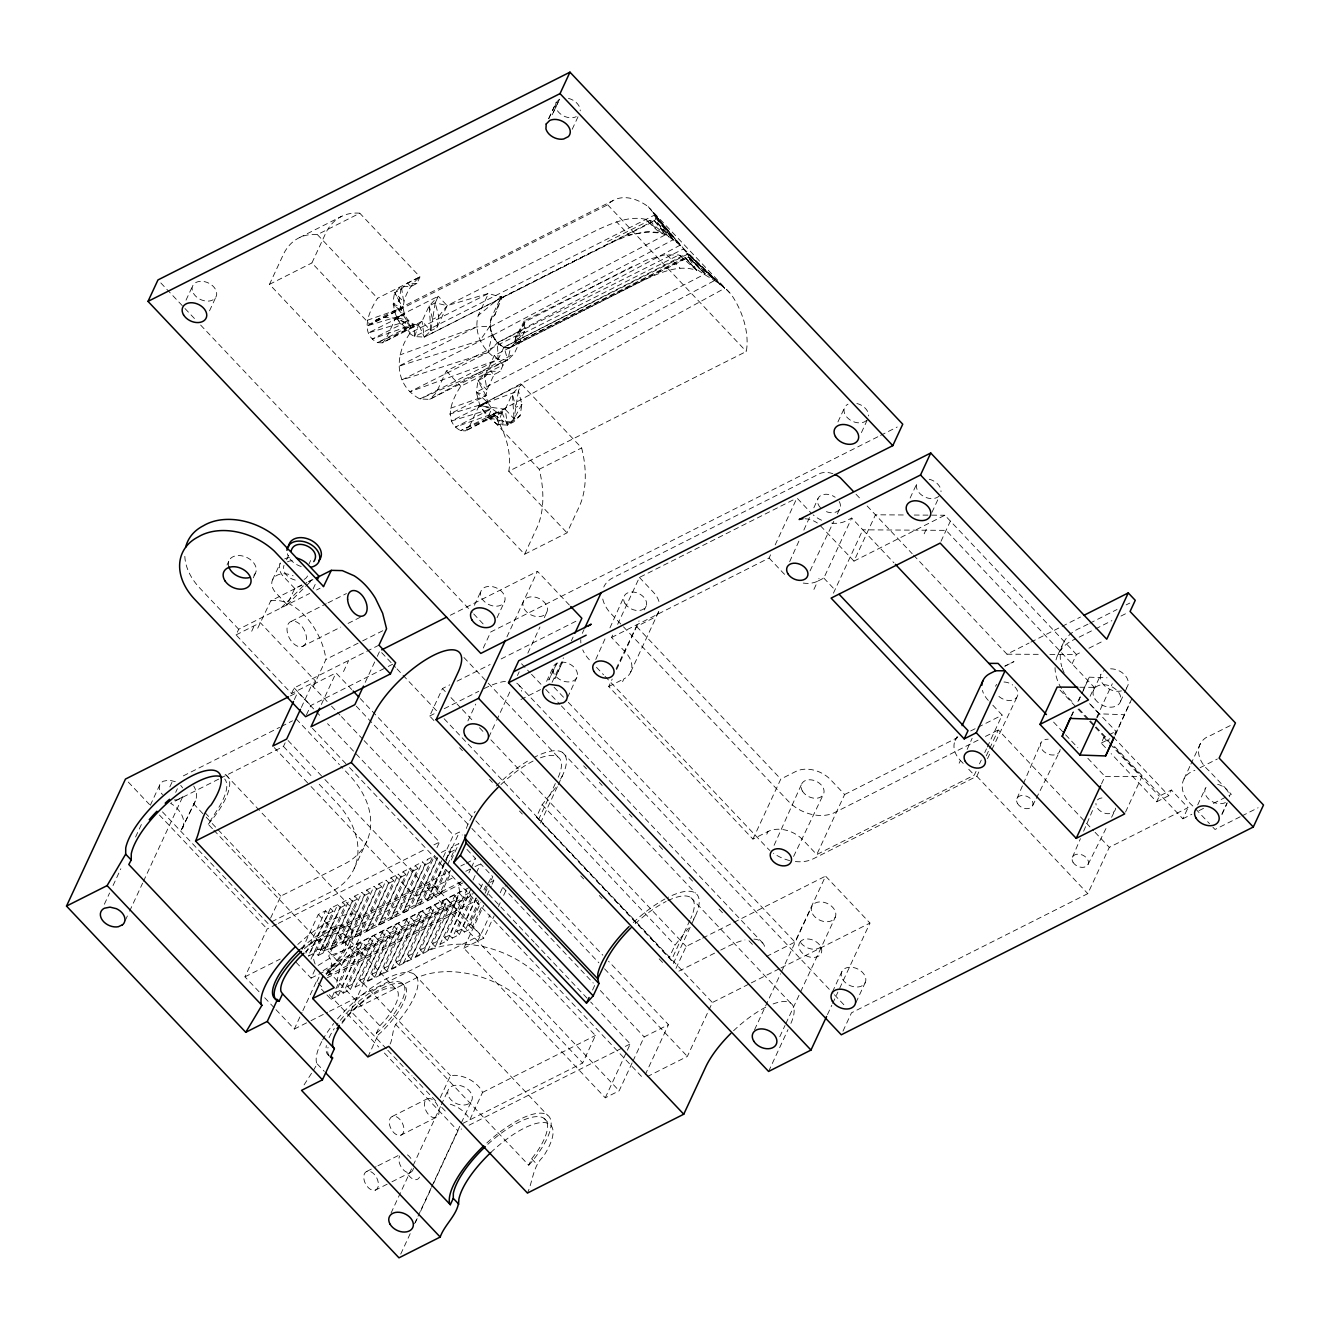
<?xml version="1.0" encoding="UTF-8"?>
<svg xmlns="http://www.w3.org/2000/svg" width="1330" height="1330" viewBox="0 0 1330 1330"><rect width="100%" height="100%" fill="white"/><g stroke="black" fill="none" stroke-linecap="round" stroke-linejoin="round"><path stroke-width="0.75" stroke-dasharray="5 3.75" d="M503.172 364.885L500.113 371.486L494.045 374.545L484.486 374.212L477.985 380.646L476.306 392.117L487.844 402.624L491.851 408.676L487.761 417.487L503.92 421.544L513.53 422.026L497.852 424.603L496.988 412.317L491.851 408.676L455.492 427.013L496.988 412.317L501.876 412.533L507.462 425.085L520.096 415.725L514.045 418.784L505.217 409.291L465.517 430.87L501.876 412.533L505.217 409.291L512.349 393.896L521.476 384.254L518.417 390.854L521.892 404.32L520.096 415.725L513.53 422.026L507.462 425.085L497.852 424.603L487.761 417.487L479.881 405.6L476.306 392.117L704.883 274.063L688.342 257.388L696.721 270.372C678.998 264.171 660.628 272.5 644.568 279.732L494.295 355.492L503.172 364.885L460.762 386.282C452.217 399.017 442.375 421.211 460.629 430.637L465.517 430.87L468.858 427.628L479.066 405.633L521.476 384.254L581.659 447.911L582.873 453.264A92.884 57.074 63.2 0 1 579.797 505.367L567.029 532.848L524.619 554.244L269.491 284.337L282.259 256.856A81.828 50.274 63.2 0 1 317.388 234.612L359.798 213.216L419.981 276.873L416.922 283.473L410.854 286.532L401.294 286.199L394.794 292.633C389.84 309.624 399.316 328.51 414.661 336.59L424.27 337.072L430.854 330.771L432.632 319.366L438.701 316.307L447.163 305.634L597.419 229.857C613.479 222.609 631.8 214.346 649.539 220.447C659.63 232.085 673.795 238.486 684.401 249.392L724.717 288.294L493.829 414.428A58.055 35.677 63.2 0 1 508.792 471.252L746.313 351.469A58.071 35.677 63.2 0 0 731.334 294.645C718.815 278.768 697.12 274.878 686.047 258.053L678.815 254.994L664.717 254.861L646.214 260.165L524.236 320.912L524.502 331.602L514.294 353.597L507.727 359.981L429.573 399.382L419.931 398.95C393.963 385.268 394.345 354.578 410.288 332.882L488.459 293.465L502.042 297.438L494.793 315.044L491.019 319.483C487.694 330.438 494.378 342.508 504.153 347.712L510.521 347.995L524.502 331.602L446.348 371.02L436.14 393.015L429.573 399.382L514.294 353.597M359.798 213.216A81.828 50.274 63.2 0 0 324.67 235.476L311.902 262.958L370.139 324.57L607.66 204.787A58.055 35.677 63.2 0 1 648.142 206.649L687.81 254.113L724.717 288.294L687.543 253.348L503.887 347.23L498.102 359.532L409.823 391.801L487.977 352.4L492.216 335.094L490.221 326.864L491.003 318.552L501.211 296.557L478.251 315.459C473.197 332.483 482.707 351.436 498.102 359.532L507.727 359.981L510.521 347.995L503.887 347.23C495.757 343.123 491.718 334.645 489.872 326.149L476.506 326.947L400.081 354.877M524.236 320.912L515.757 337.222L514.86 343.772L525.067 321.793L632.082 266.515M492.599 335.293L673.312 239.699L653.23 212.75L680.129 245.185L497.57 342.708L504.153 347.712L507.727 359.981L419.931 398.95L498.102 359.532L497.453 342.99L492.216 335.094L401.909 379.881L487.977 352.4L497.57 342.708L683.77 248.776L653.23 212.75L655.973 218.32L654.526 220.996L424.27 337.072L418.684 324.52L413.796 324.304C393.929 313.481 406.365 287.496 419.981 276.873L377.57 298.269C369.025 311.004 359.183 333.198 377.437 342.625L382.325 342.857L418.684 324.52L422.026 321.278L429.158 305.883L438.285 296.241L447.163 305.634L488.459 293.465L478.251 315.459M436.955 327.612L438.701 316.307L435.226 302.841L438.285 296.241L395.875 317.621L385.667 339.615L382.325 342.857L422.026 321.278L430.854 330.771L436.955 327.612L447.163 305.634L435.226 302.841L429.158 305.883L430.854 330.771M435.226 302.841L432.632 319.366L429.158 305.883M525.067 321.793L515.757 337.222L514.278 344.104L509.955 347.728L504.153 347.712M336.756 982.188L339.898 968.057L342.708 963.502A66.666 22.992 -43.4 0 0 357.255 914.857A66.666 22.992 -43.4 0 0 296.889 945.298M803.254 583.089A25.802 18.304 24.9 0 0 817.767 581.144L819.031 578.4M414.661 336.59L418.684 324.52L377.437 342.625L413.796 324.304L414.661 336.59L654.41 215.144L673.312 239.699L654.975 220.165L424.27 337.072L422.026 321.278M501.211 296.557L494.793 315.044L491.003 318.552M1016.985 798.532L1022.571 785.531M1023.368 783.686L1040.925 742.855M1072.446 857.202L1080.426 838.648M1083.618 831.217L1093.992 807.094M1082.105 693.246L1089.237 677.169L1107.009 677.818M1115.155 735.34L1131.863 698.649M595.774 659.447L605.782 637.153M609.955 627.86L624.136 596.289M789.671 561.676L799.679 539.382M803.852 530.088L809.687 517.087M813.86 507.811L818.033 498.517M774.093 845.331L801.624 784.052M967.143 749.422L972.147 738.283M1090.118 696.338L1094.241 687.344L946.062 530.354L862.821 529.822L851.699 518.052L845.631 521.094A25.802 18.304 24.9 0 1 831.134 523.039M548.725 118.686L556.173 102.543L559.598 99.068L552.017 115.145L559.598 99.068M1125.546 812.048L1141.872 776.62L1113.642 746.778M186.017 300.164L192.65 285.884M209.508 310.838L216.142 296.54M227.031 565.017L228.76 561.293M253.232 577.868L255.826 572.282M104.372 904.234L109.575 893.029M113.033 885.564L120.847 868.756M135.577 837.002L142.51 822.056M150.323 805.249L159.849 784.7M236.075 634.909L260.314 622.689L315.775 681.359L291.536 693.578L236.075 634.909L238.702 629.256L309.674 593.463M169.841 786.894L172.385 781.408M272.517 579.863L280.098 563.538M175.676 792.381L177.372 788.707M251.703 631.235L254.246 625.748M286.549 559.864L289.923 552.598M257.754 628.192L270.721 600.911L301.927 585.167M125.269 920.493L128.727 913.028M129.608 911.166L142.609 883.153M143.474 881.275L183.357 795.357A12.901 9.16 24.9 0 1 181.994 797.352L178.203 799.413M367.363 320.247L402.84 307.762L393.115 304.104L404.653 314.612L366.482 326.083L402.84 307.762L394.794 292.633L403.722 301.927L401.294 286.199L399.183 301.062L393.115 304.104L402.757 314.528L410.638 326.415L404.569 329.474L408.659 320.68L396.689 317.587L402.757 314.528L399.183 301.062L394.794 292.633L400.862 289.574L407.346 283.14L419.981 276.873M195.377 800.993L180.73 831.217L195.377 800.993A25.802 18.304 24.9 0 0 193.748 786.03M301.677 584.984L294.745 588.475L287.164 604.801L276.075 593.08A17.207 12.203 24.9 0 1 274.329 577.22A17.207 12.203 24.9 0 1 293.132 575.807M309.042 563.97L310.638 560.529M313.082 588.957L315.609 583.521M212.451 828.706L208.195 824.218L216.724 810.735A62.793 21.646 -43.4 0 0 224.67 779.014M548.775 118.486L556.173 102.543A12.901 9.16 24.9 0 0 561.293 114.58A12.901 9.16 24.9 0 0 576.239 116.674M291.536 693.578L294.163 687.926L378.984 645.15M294.346 699.597L297.787 692.165L314.794 710.154M301.345 707.46L311.685 685.166L336.008 672.897L351.702 689.505M220.531 778.183L283.456 746.446L285.152 742.788M313.215 686.862L325.966 659.381L360.862 641.775M572.199 129.276L578.018 116.774M306.482 714.825L310.804 705.532L386.398 667.394M321.345 704.484L336.008 672.897M343.506 671.583L348.693 660.428M503.887 347.23L687.81 254.113L714.808 280.414L479.881 405.6L491.851 408.676L451.485 420.962L487.844 402.624L486.032 395.758L477.985 380.646L484.087 377.487L494.295 355.492M365.218 682.373L376.423 658.217M377.288 656.355L379.881 650.769L395.575 667.377M270.605 918.099L280.813 896.104L344.054 864.217A86.018 61.03 24.9 0 0 349.175 774.991L340.812 766.146M259.051 991.748L244.953 976.835L267.164 928.988L276.424 924.317M302.076 949.421L318.302 914.458L325.567 910.801L328.344 913.727L308.693 956.054M305.917 953.111L325.567 910.801M337.687 904.683L330.422 908.357L308.211 956.187L315.476 952.529L337.687 904.683L340.463 907.625L318.252 955.455L315.476 952.529M474.394 605.25L481.028 590.952M310.987 959.13L333.182 911.283L330.422 908.357M354.162 868.573L366.914 841.075M318.252 955.455L323.107 953.012L320.331 950.086L342.541 902.239L349.807 898.581L352.583 901.507L330.372 949.354L327.596 946.411L349.807 898.581M433.946 720.561L429.673 716.039L442.425 688.558L449.773 684.85M296.091 962.305L311.07 978.149L315.725 968.124M315.144 964.017A12.901 7.93 63.2 0 1 321.777 949.736L323.755 950.8L333.281 930.302L449.706 871.599M323.107 953.012L345.301 905.181L342.541 902.239M330.372 949.354L335.21 946.91L332.45 943.967L354.644 896.137L361.926 892.463L364.703 895.389L342.492 943.236L339.715 940.31L361.926 892.463M275.975 1009.653L294.312 1029.054L301.993 1012.479M302.858 1010.65L316.523 981.208L323.589 988.689M316.839 981.756L319.15 976.752M325.8 973.327A12.901 7.93 63.2 0 0 330.089 958.531L328.743 956.087L338.269 935.589L454.694 876.869M335.21 946.91L357.421 899.063L354.644 896.137M326.266 974.657L328.011 970.917L333.448 964.982A43.009 14.83 -43.4 0 0 343.157 933.726A43.009 14.83 -43.4 0 0 305.268 951.964M342.492 943.236L347.329 940.792L344.57 937.866L366.764 890.019L374.046 886.345L376.822 889.288L354.611 937.135L351.835 934.192L374.046 886.345M524.619 554.244L537.37 526.763A92.884 57.074 63.2 0 0 539.232 469.29L479.066 405.633L518.417 390.854L514.045 418.784L507.462 425.085L505.217 409.291L479.066 405.633M347.329 940.792L369.541 892.945L366.764 890.019M497.071 617.702L504.536 601.625M483.272 648.059L490.737 631.983L878.731 436.323M354.611 937.135L359.449 934.691L356.673 931.748L378.884 883.901L386.166 880.244L388.925 883.17L366.731 931.017L363.954 928.091L386.166 880.244M359.449 934.691L381.66 886.844L378.884 883.901M326.947 994.94L331.037 999.262L353.231 951.432L360.513 947.758L357.737 944.832L362.591 942.388L365.351 945.314L343.157 993.161L340.38 990.218L362.591 942.388M331.037 999.262L338.302 995.605L335.526 992.662L357.737 944.832M366.731 931.017L371.569 928.573L368.792 925.647L391.003 877.8L398.285 874.126L401.045 877.068L378.834 924.915L376.074 921.973L398.285 874.126M338.302 995.605L360.513 947.758M371.569 928.573L393.78 880.726L391.003 877.8M467.911 720.927L475.724 704.119M506.93 636.887L537.47 571.318L569.356 605.05M343.157 993.161L350.422 989.487L347.645 986.561L369.856 938.714L374.694 936.27L377.471 939.213L355.26 987.043L352.5 984.117L374.694 936.27M378.834 924.915L383.688 922.455L380.912 919.529L403.123 871.682L410.388 868.025L413.165 870.951L390.954 918.797L388.194 915.855L410.388 868.025M350.422 989.487L372.633 941.657L369.856 938.714M321.76 1041.54A66.666 22.992 -43.4 0 0 316.557 1062.903L317.222 1063.9L312.932 1071.149M383.688 922.455L405.899 874.625L403.123 871.682M355.26 987.043L362.541 983.385L359.765 980.443L381.976 932.613L386.814 930.169L389.59 933.095L367.379 980.942L364.62 977.999L386.814 930.169M390.954 918.797L395.808 916.353L393.032 913.411L415.243 865.581L422.508 861.907L425.284 864.849L403.073 912.679L400.297 909.753L422.508 861.907M362.541 983.385L384.752 935.539L381.976 932.613M386.365 1048.755L350.688 1011.016L363.456 983.535L426.697 951.648A86.018 61.03 24.9 0 1 542.74 979.761L595.424 1035.505L582.673 1062.986L461.211 1124.232M395.808 916.353L418.019 868.507L415.243 865.581M367.379 980.942L374.661 977.267L371.885 974.341L394.096 926.495L398.934 924.051L401.71 926.977L379.499 974.824L376.723 971.898L398.934 924.051M403.073 912.679L407.928 910.235L405.151 907.309L427.362 859.463L434.627 855.805L437.404 858.731L415.193 906.578L412.416 903.635L434.627 855.805M374.661 977.267L396.872 929.421L394.096 926.495M407.928 910.235L433.514 854.957M436.938 847.609L439.499 842.09L327.546 723.653M488.808 737.202L495.757 722.257M496.622 720.394L510.487 690.503M517.42 675.557L519.165 671.833M527.827 653.146L539.963 626.995M544.303 617.669L546.896 612.066M379.499 974.824L386.781 971.166L384.004 968.223L406.215 920.377L411.053 917.933L413.829 920.875L391.619 968.722L388.842 965.779L411.053 917.933M415.193 906.578L420.047 904.134L417.271 901.191L438.617 855.19M386.781 971.166L408.975 923.319L406.215 920.377M420.047 904.134L439.681 861.807M417.271 901.191L424.536 897.534L442.474 858.897M443.339 857.052L453.397 835.074L459.449 832.015L462.275 835.007M391.619 968.722L398.884 965.048L396.124 962.122L418.335 914.275L423.173 911.831L425.949 914.757L403.738 962.604L400.962 959.678L423.173 911.831M424.536 897.534L427.312 900.46L432.167 898.016L429.39 895.09L451.601 847.243L458.867 843.586L450.321 861.973M427.312 900.46L445.251 861.823M446.099 859.978L449.523 852.63L454.361 850.186L451.601 847.243M311.037 786.529L414.478 895.971L434.445 885.913L443.921 865.464M444.785 863.602L459.449 832.015M398.884 965.048L421.095 917.201L418.335 914.275M432.167 898.016L446.681 866.744M447.528 864.899L454.361 850.186M429.39 895.09L436.656 891.416L446.913 869.338M403.738 962.604L411.003 958.93L408.244 956.004L430.438 908.157L435.292 905.713L438.069 908.656L415.858 956.486L413.081 953.56L435.292 905.713M436.656 891.416L439.432 894.359L450.538 870.435M367.878 1056.918L378.036 1035.039L376.373 1033.277L379.865 1025.779L385.301 1019.844A43.009 14.83 -43.4 0 0 389.424 988.007A43.009 14.83 -43.4 0 0 340.58 1025.38M411.003 958.93L433.214 911.1L430.438 908.157M439.432 894.359L441.161 893.477L450.571 873.245M415.858 956.486L423.123 952.829L420.347 949.886L442.558 902.056L447.412 899.612L450.188 902.538L427.977 950.385L425.201 947.442L447.412 899.612M546.597 681.342L553.396 666.679M423.123 952.829L445.334 904.982L442.558 902.056M552.083 682.34L563.455 657.835M571.335 640.877L573.08 637.103M427.977 950.385L435.243 946.711L432.466 943.785L454.677 895.938L459.532 893.494L462.308 896.437L440.097 944.267L437.321 941.341L459.532 893.494M337.521 1018.896A66.666 22.992 -43.4 0 1 408.16 972.38A66.666 22.992 -43.4 0 1 397.886 1021.889C391.103 1028.123 394.062 1039.079 388.792 1046.378M311.07 978.149L453.364 906.378L459.947 891.333A8.595 5.287 63.2 0 1 460.23 882.422M468.875 872.979L470.554 869.371M471.385 867.559L475.575 858.548L464.735 847.077M435.243 946.711L457.454 898.88L454.677 895.938M582.291 633.363L584.003 629.655M440.097 944.267L447.362 940.609L444.586 937.667L466.797 889.837M327.147 977.833L458.368 911.665L465.483 897.201A8.595 5.287 63.2 0 0 470.936 893.76M473.031 880.061L475.542 874.641M476.389 872.846L480.562 863.818L492.765 876.736L490.205 882.255M444.586 937.667L449.44 935.223L470.787 889.221M447.362 940.609L469.573 892.763L462.308 896.437M449.44 935.223L452.217 938.165L473.563 892.164M452.217 938.165L459.482 934.491L456.705 931.565L472.931 896.603M567.544 697.502L576.888 677.352M456.705 931.565L461.56 929.121L476.074 897.833M480.346 888.639L483.771 881.275M459.482 934.491L476.572 897.7M461.56 929.121L464.336 932.047L478.85 900.776M483.97 889.737L485.683 886.046M464.336 932.047L471.601 928.39L468.825 925.447L479.083 903.369M485.051 890.485L487.611 884.965M488.476 883.137L491.036 877.617L492.765 876.736M468.825 925.447L470.571 924.583L480.812 902.488M485.084 893.295L489.357 884.101M471.601 928.39L481.842 906.312M486.98 895.256L491.252 886.063M492.1 884.217L493.812 880.543L491.036 877.617M632.099 1062.919L619.165 1090.8L605.266 1097.815L463.838 948.19L483.738 905.348M622.606 681.658L623.87 678.915A25.802 18.304 24.9 0 0 625.416 652.149L611.551 637.486L613.296 633.728M617.652 624.335L639.414 577.436L795.107 498.933M477.736 941.191L489.939 914.89M500.196 892.812L502.757 887.293L507.295 884.999M689.888 920.31L671.318 960.343L536.439 816.986L542.158 804.667L555.707 787.576M538.484 819.812L555.441 783.287M463.838 948.19L483.804 938.132L494.145 915.821M498.467 906.545L500.18 902.821M503.638 895.389L506.231 889.82M540.479 823.021L557.353 786.662M558.201 784.833L562.424 775.756A66.666 22.992 -43.4 0 0 535.242 756.82M976.037 771.383L974.292 775.124L816.753 854.575L802.888 839.895A25.802 18.304 24.9 0 0 768.075 831.466L752.93 839.097L608.724 686.546L612.216 679.048M616.571 669.672L636.605 626.513L651.75 618.866A25.802 18.304 24.9 0 0 659.381 609.655M630.736 671.966L658.599 611.933M440.296 1097.616L450.504 1075.621L454.677 1075.305A25.802 18.304 24.9 0 1 481.859 1090.833L482.541 1092.429L469.773 1119.91L469.108 1118.314A25.802 18.304 24.9 0 0 448.326 1103.684M391.037 1213.076L440.446 1106.61M441.311 1104.748L448.26 1089.802M414.528 1223.733L417.138 1218.13M418.002 1216.252L431.003 1188.239M431.868 1186.377L471.751 1100.459M400.729 1254.09L410.255 1233.542M415.459 1222.337L417.188 1218.612M420.662 1211.131L432.799 1184.98M433.663 1183.118L457.952 1130.816L461.66 1128.954M611.551 637.486L769.089 558.035L770.818 554.278M775.174 544.901L796.953 497.985L810.818 512.665M837.933 421.926L844.567 407.645M592.565 990.035L595.158 984.416M861.424 432.599L868.058 418.302M395.625 1024.366L528.725 1165.18L531.684 1158.812L537.603 1150.899A61.928 21.363 -43.4 0 0 539.298 1116.718A61.928 21.363 -43.4 0 0 486.73 1145.28M490.803 1152.528A61.928 21.363 -43.4 0 1 544.402 1122.553A61.928 21.363 -43.4 0 1 543.139 1156.767C532.781 1166.443 532.964 1181.04 527.445 1193.06M813.927 589.389L817.767 581.144M818.366 580.828L823.819 578.085L851.699 518.052M833.428 593.18L862.821 529.822L893.96 562.839M671.318 960.343L669.273 957.517L674.992 945.181L688.524 928.107M820.494 525.832L853.976 561.11L875.473 514.793L904.034 514.976M605.266 1097.815L630.287 1043.917L590.686 1002.022M673.296 963.552L691.035 925.364M691.866 923.552L695.241 916.27A66.666 22.992 -43.4 0 0 668.076 897.351M632.964 1061.074L644.186 1036.918L668.491 1024.649L608.558 961.241M675.973 968.406L686.18 946.428L700.86 939.013M910.136 498.035L916.952 483.372M752.93 839.097L780.793 779.064L795.938 771.417A25.802 18.304 24.9 0 1 830.768 779.862L844.633 794.525L816.753 854.575M645.2 1074.823L668.491 1024.649M766.795 834.209L768.075 831.466M931.948 512.366L938.747 497.703M924.167 533.795L926.727 528.293M647.145 1076.702L687.361 1056.419L708.059 1011.814M708.923 1009.952L712.365 1002.521L749.455 983.834M941.008 541.277L950.368 521.111M766.446 956.47L794.958 942.089L825.581 876.121L869.953 923.053L838.731 990.301M754.559 1029.753L780.577 973.726M781.442 971.848L811.782 906.478M779.796 1036.685L784.999 1025.463M785.864 1023.601L835.29 917.151M768.59 1071.448L788.008 1029.636M832.43 991.947L841.79 971.781M827.46 1014.591L831.799 1005.247M832.663 1003.369L837.867 992.163M955.106 740.627L956.852 736.887M959.146 763.204L960.426 760.461A25.802 18.304 24.9 0 1 957.816 736.67M855.938 1002.604L865.298 982.438M842.987 1031.132L851.499 1012.812L1087.79 893.644L1109.287 847.343L1188.056 807.626L1171.414 790.02L1159.295 796.138L1156.668 801.79L1111.165 753.644M979.512 763.869L981.257 760.112M984.749 752.614L986.478 748.856M987.359 746.978L1002.155 715.091L989.686 701.874M795.357 861.557A34.397 24.405 24.9 0 0 813.278 858.798L976.818 776.238L979.395 770.685M986.278 755.872L988.855 750.303M989.703 748.457L998.315 729.937L1085.097 821.757M1057.965 654.543L1063.152 643.388M1070.966 716.521L1074.44 709.04M1077.932 701.542L1082.271 692.165M1083.152 690.287L1089.237 677.169M1071.747 715.64L1073.493 711.899M1078.713 700.644L1080.442 696.903M1093.443 690.453L1100.824 674.559M1096.635 717.452L1112.296 683.72M1097.316 717.552L1099.062 713.811L1124.731 714.725M1105.479 747.626L1101.207 743.121L1103.834 737.452L1107.292 735.706M1120.508 701.442L1123.8 694.376M1124.615 692.614L1127.89 685.549M1114.64 734.177L1115.953 731.35L1089.569 703.437M1115.255 734.343L1130.035 702.489M1101.489 783.902L1104.964 776.404L1141.872 776.62M1156.668 801.79L1168.787 795.689L1171.414 790.02M1184.033 778.898L1190.034 765.964M1190.899 764.102L1200.342 743.753M1114.573 746.529L1182.869 818.781L1188.056 807.626M1197.682 804.949L1205.329 788.457M1222.021 813.777L1227.125 802.788M1221.904 814.692L1227.041 803.586M1072.047 663.886L1076.469 654.493L1081.805 651.8M616.139 668.674L639.032 620.927M644.319 609.921L646.081 606.247M810.037 570.903L833.794 521.327M837.318 513.979L839.962 508.476M793.611 856.437L823.553 793.993M987.508 758.665L991.033 751.317M991.914 749.488L1017.433 696.222M1032.645 805.631L1035.355 800.211M1036.253 798.399L1059.727 751.367M1088.106 864.317L1107.059 826.329M1111.581 817.285L1115.188 810.053M560.495 779.131L562.424 775.756M693.329 919.645L695.241 916.27M304.088 1084.864L311.819 1072.861M489.872 326.149L480.08 340.463L398.352 366.365L476.506 326.947M208.195 824.218L209.591 822.688A66.666 22.992 -43.4 0 0 223.091 773.678M528.725 1165.18L531.002 1162.703A66.666 22.992 -43.4 0 0 545.549 1114.041A66.666 22.992 -43.4 0 0 485.167 1144.498M281.112 607.86L306.864 582.374M286.947 604.917L305.634 586.414M307.047 585.017L312.716 579.414L308.327 581.626M484.087 377.487L490.537 371.153L500.113 371.486M376.373 1033.277L380.33 1029.686A51.604 17.789 -43.4 0 0 397.886 981.656A51.604 17.789 -43.4 0 0 336.523 1025.28M378.036 1035.039L381.993 1031.448A51.604 17.789 -43.4 0 0 400.513 983.552A51.604 17.789 -43.4 0 0 340.646 1023.751M329.657 971.898L345.501 959.196L344.32 959.928L468.459 897.334M820.76 946.91L819.097 948.107A12.901 9.16 24.9 0 1 801.691 943.884L800.211 941.923M318.119 965.447L336.041 954.341L460.163 891.748M323.107 970.717L341.029 959.612L465.151 897.018M404.569 329.474L413.796 324.304L372.3 339L408.659 320.68L368.294 332.949L404.653 314.612L396.689 317.587L410.638 326.415A58.055 35.677 63.2 0 0 370.139 324.57M490.221 326.864L665.432 234.778L654.526 220.996L649.539 220.447L606.197 242.293M696.721 270.372L685.066 257.654L514.278 344.104L686.047 258.053L688.857 257.239L714.808 280.414M509.955 347.728L688.857 257.239L707.56 275.776M913.577 555.175L1006.993 654.194L1029.038 643.055M1030.883 642.124L1060.276 627.278M1062.121 626.347L1080.492 617.054M299.433 237.638L341.843 216.241M269.491 284.337L311.902 262.958M375.343 320.447L612.847 200.664M502.042 297.438L609.905 243.058L630.919 234.479L648.575 231.553L659.547 232.634L665.432 234.778M515.757 337.222L678.815 254.994M309.275 581.476L312.949 579.614M539.232 469.29L581.659 447.911M316.59 589.971L320.065 588.226M291.37 621.343L326.249 603.754M328.078 602.823L346.448 593.562M302.159 646.563A13.765 8.462 63.2 0 0 301.112 625.449A13.765 8.462 63.2 0 0 287.014 629.855A13.765 8.462 63.2 0 0 302.159 646.563L340.713 627.128M348.061 623.421L360.912 616.937M362.691 640.861L386.565 628.824M290.389 695.906L297.787 692.165M450.338 615.258L537.47 571.318M388.244 666.463L393.78 663.67M183.324 775.889L279.566 727.36M281.411 726.429L292.517 720.827M880.576 435.392L897.201 427.013M218.685 779.114L170.572 803.37L172.368 804.401A25.802 18.304 24.9 0 1 182.609 828.474M457.104 681.143L490.122 664.501M501.127 658.949L576.339 621.027M429.673 716.039L436.938 712.365M444.22 708.707L478.767 691.284M520.911 699.497L540.529 689.605M853.976 561.11L944.832 515.242L1076.469 654.493L1049.902 654.377M608.724 686.546L623.87 678.915M271.669 921.773L331.286 891.699A86.018 61.03 24.9 0 0 336.424 802.472L318.302 783.304M278.286 923.386L426.531 848.623M433.946 844.883L439.499 842.09M441.294 852.447L446.747 849.687L449.523 852.63M328.344 913.727L333.182 911.283M340.463 907.625L345.301 905.181M352.583 901.507L357.421 899.063M364.703 895.389L369.541 892.945M376.822 889.288L381.66 886.844M388.925 883.17L393.78 880.726M401.045 877.068L405.899 874.625M413.165 870.951L418.019 868.507M425.284 864.849L430.139 862.405L427.362 859.463M460.795 865.996L464.486 864.134M466.331 863.203L475.575 858.548M244.953 976.835L280.165 959.08M300.547 948.789L431.186 882.921L441.161 893.477M465.783 871.283L473.181 867.559M475.026 866.628L480.562 863.818M320.331 950.086L327.596 946.411M332.45 943.967L339.715 940.31M344.57 937.866L351.835 934.192M356.673 931.748L363.954 928.091M368.792 925.647L376.074 921.973M380.912 919.529L388.194 915.855M393.032 913.411L400.297 909.753M405.151 907.309L412.416 903.635M461.394 881.674L337.271 944.267L317.321 949.52M462.84 882.937L340.563 944.583L323.755 950.8M469.69 887.276L345.551 949.869L328.743 956.087M365.351 945.314L372.633 941.657M377.471 939.213L384.752 935.539M389.59 933.095L396.872 929.421M401.71 926.977L408.975 923.319M413.829 920.875L421.095 917.201M425.949 914.757L433.214 911.1M438.069 908.656L445.334 904.982M450.188 902.538L457.454 898.88M490.171 882.372L493.812 880.543M327.646 975.605L477.736 899.911M335.526 992.662L340.38 990.218M347.645 986.561L352.5 984.117M359.765 980.443L364.62 977.999M371.885 974.341L376.723 971.898M384.004 968.223L388.842 965.779M396.124 962.122L400.962 959.678M408.244 956.004L413.081 953.56M420.347 949.886L425.201 947.442M432.466 943.785L437.321 941.341M1004.882 666.18L1013.975 661.592L1004.931 666.097M1087.99 624.152L1080.725 627.81A56.143 39.834 24.9 0 0 1061.789 666.663M1089.802 623.238L1117.067 609.489M1126.161 604.901L1129.802 603.072M294.312 1029.054L309.142 1021.573M310.987 1020.642L327.662 1012.23M329.524 1011.299L480.546 935.14L470.571 924.583M1079.179 637.137L1093.709 629.805M1095.538 628.89L1111.897 620.644M1120.974 616.056L1126.427 613.313M350.688 1011.016L413.929 979.129A86.018 61.03 24.9 0 1 529.988 1007.242L582.673 1062.986M1088.938 648.209L1103.202 641.01M844.633 794.525L957.683 737.518M970.651 730.968L976.22 728.175M978.065 727.227L1002.155 715.091M978.082 740.145L834.775 812.497A34.397 24.405 24.9 0 1 788.341 801.242L622.224 625.499M985.43 736.438L998.315 729.937M702.689 938.099L825.581 876.121M1109.021 734.842L1115.953 731.35M1101.207 743.121L1109.868 738.749M678.882 971.149L718.882 950.983M720.71 950.069L727.976 946.395A79.916 27.564 -43.4 0 1 744.966 939.944M392.367 1116.402L427.512 1098.68M482.541 1092.429L595.424 1035.505M400.845 1135.188A10.324 6.351 63.2 0 0 399.665 1119.195A10.324 6.351 63.2 0 0 389.308 1122.986A10.324 6.351 63.2 0 0 400.845 1135.188L435.974 1117.466A10.324 6.351 63.2 0 0 434.81 1101.473A10.324 6.351 63.2 0 0 424.453 1105.263A10.324 6.351 63.2 0 0 435.974 1117.466M1230.25 725.582L1211.214 735.174A30.407 21.579 24.9 0 0 1209.153 770.868L1231.347 794.343L1211.597 804.301M366.847 1171.364L376.107 1166.709M377.953 1165.778L401.993 1153.642M469.058 1125.213L630.287 1043.917M751.3 982.887L779.114 968.872M780.976 967.941L869.953 923.053M1200.092 767.709L1217.399 758.965M375.309 1190.167A10.324 6.351 63.2 0 0 374.146 1174.174A10.324 6.351 63.2 0 0 363.788 1177.964A10.324 6.351 63.2 0 0 375.309 1190.167L390.106 1182.703M391.968 1181.772L410.455 1172.445M1182.869 818.781L1191.846 814.259M1199.028 810.635L1204.415 807.925M1240.159 816.803L1215.022 829.488L1210.865 825.082M1241.954 815.905L1258.114 807.759M479.881 405.6L487.844 402.624L449.673 414.096L486.032 395.758L486.913 389.939L494.045 374.545L490.537 371.153M450.554 408.26L486.032 395.758L476.306 392.117M1006.993 654.194L1041.739 654.343M914.225 515.043L944.832 515.242M1079.827 687.244L1094.241 687.344M416.922 283.473L407.346 283.14L410.854 286.532M657.851 232.816L645.283 232.102L628.957 235.277L616.538 221.778M175.311 781.658L168.943 780.112L163.291 781.225A12.901 9.16 24.9 0 0 162.509 794.609M662.373 233.664L645.466 219.184L659.547 232.634M679.846 255.56L696.621 270.322L685.066 257.654M720.012 284.553L687.81 254.113L688.857 257.239L704.883 274.063M666.862 254.878L679.946 268.028M477.985 380.646L486.913 389.939L484.486 374.212M648.142 206.649L731.334 294.645M1195.62 808.939L1209.485 823.619M1089.503 703.686L1099.062 713.811M1113.326 737.003L1168.787 795.689M607.66 204.787L746.313 351.469M1078.996 708.89L1088.954 719.43M1090.384 720.927L1094.657 725.449M1096.07 726.961L1108.871 740.511M1059.993 690.071L1088.223 719.912M1089.636 721.409L1093.875 725.881M1095.288 727.377L1112.229 745.282M1103.834 737.452L1159.295 796.138M856.005 494.211L861.574 500.097M867.127 505.982L912.164 553.679M1053.593 722.09L1077.849 747.743M1087.84 758.3L1104.964 776.404M1086.527 823.253L1093.626 830.785M1095.055 832.297L1109.287 847.343M823.819 578.085L834.957 589.872M976.818 776.238L1087.79 893.644M769.089 558.035L782.954 572.698A25.802 18.304 24.9 0 0 785.282 574.926M960.426 760.461L963.203 763.387M968.739 769.255L974.292 775.124M317.388 234.612L377.57 298.269M395.875 317.621L410.288 332.882M446.348 371.02L460.762 386.282M639.414 577.436L653.279 592.099A25.802 18.304 24.9 0 1 659.165 602.124M508.792 471.252L567.029 532.848M636.605 626.513L780.793 779.064M620.811 624.003L610.869 613.496A34.397 24.405 24.9 0 1 602.374 596.671M596.472 667.294L603.571 674.809M605 676.305L766.861 847.543A34.397 24.405 24.9 0 0 769.954 850.502M554.061 687.244L566.896 700.81M568.326 702.323L794.958 942.089M521.56 663.77L530.105 672.797M531.518 674.31L544.319 687.843M545.749 689.356L559.963 704.401M561.393 705.898L832.996 993.244M834.425 994.757L844.384 1005.28M160.814 282.941L183.573 307.014M184.986 308.527L194.945 319.05M200.631 325.069L472.25 612.415M473.68 613.928L483.638 624.452M519.033 685.199L762.788 943.07M583.637 765.847L586.497 768.873M599.315 782.439L602.174 785.448M629.256 814.11L632.099 817.119M659.181 845.78L663.471 850.302M689.123 877.451L693.395 881.973M719.064 909.105L724.75 915.14M748.99 940.776L754.692 946.81M562.657 752.564L695.474 893.078M463.954 657.519L486.78 681.658M488.21 683.171L558.085 757.086M690.918 897.617L790.751 1003.236M442.425 688.558L445.284 691.567M450.986 697.602L460.961 708.159M462.391 709.655L473.779 721.725M479.482 727.759L483.771 732.281M490.886 739.829L686.18 946.428M542.158 804.667L674.992 945.181M397.005 668.89L436.955 711.168M444.104 718.715L712.365 1002.521M536.439 816.986L669.273 957.517M459.598 747.709L462.458 750.719M489.54 779.38L492.383 782.389M519.465 811.034L522.324 814.06M580.761 875.888L583.621 878.897M599.298 895.489L602.141 898.515M659.165 958.83L663.437 963.352M294.745 588.475L283.656 576.755A17.207 12.203 24.9 0 1 281.91 560.894M360.264 698.566L474.428 819.33M475.857 820.843L602.856 955.206M356.29 706.18L470.454 826.944M471.884 828.457L598.882 962.82M604.585 968.855L687.361 1056.419M311.685 685.166L330.106 704.651M331.536 706.147L340.031 715.141M341.444 716.637L362.708 739.131M364.121 740.627L453.397 835.074M502.757 887.293L593.263 983.053M600.345 990.534L644.186 1036.918M238.702 629.256L199.882 588.176A60.216 42.726 24.9 0 1 184.853 552.864M294.163 687.926L310.804 705.532M478.916 883.718L481.693 886.661M316.224 711.666L321.877 717.651M488.858 894.309L505.832 912.264M507.245 913.76L534.111 942.172M535.524 943.668L589.273 1000.526M312.417 728.308L348.094 766.047M349.524 767.56L643.487 1078.547M296.208 718.965L339.433 764.667M434.445 885.913L483.804 938.132M453.364 906.378L458.368 911.665M288.095 740.544L323.522 778.033M324.936 779.53L619.165 1090.8M283.456 746.446L312.733 777.418M274.196 747.56L309.624 785.033M226 775.024L359.117 915.838M414.295 974.225L547.411 1115.039M544.053 1118.364L549.606 1124.232M348.46 926.428L350.123 928.19M401.976 983.053L403.638 984.799M344.038 934.225L395.891 989.088M318.302 914.458L333.281 930.302M338.269 935.589L353.231 951.432M205.202 812.846L210.739 818.715M531.684 1158.812L537.22 1164.681M193.498 803.719L204.754 815.639M206.167 817.135L280.813 896.104M363.456 983.535L450.504 1075.621M213.864 830.203L341.295 965.031M328.011 970.917L379.865 1025.779M162.493 811.899L268.062 923.602M387.795 1050.268L412.051 1075.937M413.48 1077.45L424.902 1089.519M426.332 1091.032L437.736 1103.102M441.776 1107.375L447.163 1113.06M128.295 782.073L149.542 804.567M159.467 815.057L267.164 928.988M329.242 994.674L378.751 1047.043M384.403 1053.027L457.952 1130.816M321.494 989.188L325.584 993.51M264.703 997.716L274.562 1008.157M317.222 1063.9L324.304 1071.382M654.526 220.996L669.04 237.023L654.975 220.165M655.973 218.32L673.312 239.699M653.23 212.75L676.754 242.459M821.574 520.23A25.802 18.304 24.9 0 1 813.145 514.876M1115.637 808.175A10.324 7.332 24.9 0 1 1105.346 813.362A10.324 7.332 24.9 0 1 1095.937 803.403M1097.483 799.929A10.324 7.332 24.9 0 1 1103.667 797.85M1014.956 686.978A12.037 8.545 24.9 0 1 1014.241 699.464A12.037 8.545 24.9 0 1 997.982 695.524M995.505 686.28A12.037 8.545 24.9 0 1 996.785 684.418M1003.984 681.991A12.037 8.545 24.9 0 1 1012.662 684.983M839.197 501.493A12.037 8.545 24.9 0 1 837.8 511.086A12.037 8.545 24.9 0 1 825.531 511.302M820.51 507.777A12.037 8.545 24.9 0 1 820.194 495.907A12.037 8.545 24.9 0 1 835.174 497.237M1064.15 672.83A56.143 39.834 24.9 0 1 1062.288 668.209M1071.88 701.359A56.143 39.834 24.9 0 1 1062.354 690.054M1061.423 688.558A56.143 39.834 24.9 0 1 1055.056 667.627M1056.003 659.896A56.143 39.834 24.9 0 1 1075.538 638.982M1121.489 690.869A14.63 10.374 24.9 0 1 1103.385 684.485A14.63 10.374 24.9 0 1 1104.366 670.387M1110.583 668.807A14.63 10.374 24.9 0 1 1125.33 675.607A14.63 10.374 24.9 0 1 1126.543 687.893M789.638 860.56A34.397 24.405 24.9 0 1 773.428 853.212M832.879 473.663A17.207 12.203 24.9 0 0 820.61 473.214L612.931 577.802A34.397 24.405 24.9 0 0 603.77 587.045M804.983 518.733A17.207 12.203 24.9 0 1 817.368 523.006M988.29 700.411A25.802 18.304 24.9 0 1 982.404 690.386M589.373 659.796A34.397 24.405 24.9 0 1 582.74 649.871M580.877 642.972A34.397 24.405 24.9 0 1 580.794 639.614M1225.396 802.589A12.901 9.16 24.9 0 1 1207.989 798.366A12.901 9.16 24.9 0 1 1208.754 784.983M1217.632 784.334A12.901 9.16 24.9 0 1 1229.386 796.77M939.08 496.024A12.901 9.16 24.9 0 1 922.072 495.408A12.901 9.16 24.9 0 1 918.315 481.394M929.238 479.249A12.901 9.16 24.9 0 1 941.008 491.684M1192.844 806.013A30.407 21.579 24.9 0 1 1194.889 770.319M1060.176 749.505A10.324 7.332 24.9 0 1 1050.75 754.858A10.324 7.332 24.9 0 1 1040.559 746.08A10.324 7.332 24.9 0 1 1048.206 739.181M773.079 1003.951A60.216 20.765 -43.4 0 1 790.535 1024.183M733.578 1030.75A60.216 20.765 -43.4 0 1 765.98 1007.076M667.976 900.576A60.216 20.765 -43.4 0 1 690.702 918.565M635.191 923.785A60.216 20.765 -43.4 0 1 666.147 901.474M540.429 757.817A60.216 20.765 -43.4 0 1 557.869 778.033M500.911 784.6A60.216 20.765 -43.4 0 1 533.33 760.943M633.246 922.538A66.666 22.992 -43.4 0 1 664.967 898.98M466.331 828.457A66.666 22.992 -43.4 0 1 475.226 811.267M496.24 786.047A66.666 22.992 -43.4 0 1 530.554 759.347M413.447 1168.139A10.324 6.351 63.2 0 1 404.054 1170.5A10.324 6.351 63.2 0 1 399.565 1156.003M407.462 1154.856A10.324 6.351 63.2 0 1 410.904 1158.497M419.532 1177.133A10.324 6.351 63.2 0 1 406.897 1172.279M301.228 948.357A51.604 17.789 -43.4 0 1 349.241 927.06A51.604 17.789 -43.4 0 1 326.814 973.078M322.658 1039.861A66.666 22.992 -43.4 0 1 333.747 1023.468M177.289 799.712A12.901 9.16 24.9 0 1 174.263 799.945M180.697 785.448A12.901 9.16 24.9 0 1 182.543 787.875M329.424 1056.336A51.604 17.789 -43.4 0 1 328.028 1047.342M304.321 948.822A51.604 17.789 -43.4 0 1 351.137 929.055A51.604 17.789 -43.4 0 1 328.477 974.84M328.909 1055.621A51.604 17.789 -43.4 0 1 326.365 1045.58M329.092 1037.666A51.604 17.789 -43.4 0 1 334.296 1028.506M516.755 683.188A79.916 27.564 -43.4 0 1 521.443 691.184M484.22 688.524A79.916 27.564 -43.4 0 1 505.965 681.293M753.927 939.096A79.916 27.564 -43.4 0 1 765.199 949.055M568.459 98.403A12.901 9.16 24.9 0 1 580.229 110.856M866.711 420.28A12.901 9.16 24.9 0 1 848.39 418.667A12.901 9.16 24.9 0 1 847.991 404.17M856.869 403.505A12.901 9.16 24.9 0 1 868.623 415.957M307.513 575.973A12.901 9.16 24.9 0 1 304.088 579.431M295.227 580.096A12.901 9.16 24.9 0 1 284.022 565.3M287.446 561.842A12.901 9.16 24.9 0 1 293.115 560.728M228.843 566.929A14.63 10.374 24.9 0 1 245.734 556.971A14.63 10.374 24.9 0 1 252.284 576.455M301.212 566.514A17.207 12.203 24.9 0 1 287.313 553.729M270.721 600.911A52.236 32.103 63.2 0 1 325.966 659.381M284.67 558.899A17.207 12.203 24.9 0 1 292.218 557.42M501.876 412.533L497.852 424.603L503.92 421.544L493.829 414.428L487.761 417.487L496.988 412.317L460.629 430.637L501.876 412.533M562.49 662.107L554.826 678.599L562.49 662.107A12.901 9.16 24.9 0 1 577.37 675.806A12.901 9.16 24.9 0 1 559.448 679.331A12.901 9.16 24.9 0 1 556.821 663.221L562.49 662.107M556.821 663.221L548.808 679.963L556.821 663.221M521.892 404.32L514.045 418.784L512.349 393.896L515.824 407.379L521.892 404.32M800.577 941.391L799.297 943.253A12.037 8.545 24.9 0 0 809.754 957.051A12.037 8.545 24.9 0 0 821.491 948.623L820.46 946.212A12.037 8.545 24.9 0 0 800.577 941.391M842.605 979.262A12.901 9.16 24.9 0 0 863.935 984.433A12.901 9.16 24.9 0 0 854.093 967.658A12.901 9.16 24.9 0 0 842.605 979.262M1072.977 862.189A8.595 6.101 24.9 0 0 1087.192 865.63A8.595 6.101 24.9 0 0 1080.642 854.442A8.595 6.101 24.9 0 0 1072.977 862.189M802.389 791.034A12.037 8.545 24.9 0 0 822.273 795.855A12.037 8.545 24.9 0 0 813.096 780.195A12.037 8.545 24.9 0 0 802.389 791.034M624.901 603.271A12.037 8.545 24.9 0 0 644.801 608.093A12.037 8.545 24.9 0 0 635.624 592.432A12.037 8.545 24.9 0 0 624.901 603.271M1094.972 698.998A14.63 10.374 24.9 0 0 1119.162 703.803A14.63 10.374 24.9 0 0 1106.809 685.05A14.63 10.374 24.9 0 0 1094.972 698.998M1017.516 803.519A8.595 6.101 24.9 0 0 1031.731 806.961A8.595 6.101 24.9 0 0 1025.181 795.772A8.595 6.101 24.9 0 0 1017.516 803.519M812.597 913.959A12.901 9.16 24.9 0 0 833.927 919.13A12.901 9.16 24.9 0 0 824.085 902.355A12.901 9.16 24.9 0 0 812.597 913.959M524.22 608.874A12.901 9.16 24.9 0 0 545.549 614.044A12.901 9.16 24.9 0 0 535.691 597.27A12.901 9.16 24.9 0 0 524.22 608.874M449.075 1097.283A12.901 9.16 24.9 0 0 470.388 1102.454A12.901 9.16 24.9 0 0 460.546 1085.662A12.901 9.16 24.9 0 0 449.075 1097.283M481.842 598.433A12.901 9.16 24.9 0 0 503.172 603.604A12.901 9.16 24.9 0 0 493.33 586.829A12.901 9.16 24.9 0 0 481.842 598.433M193.465 293.348A12.901 9.16 24.9 0 0 214.795 298.519A12.901 9.16 24.9 0 0 204.936 281.744A12.901 9.16 24.9 0 0 193.465 293.348"/><path stroke-width="1.5" d="M490.803 1152.528A61.928 21.363 -43.4 0 0 458.867 1199.261C458.9 1213.924 444.802 1223.783 440.197 1237.05L398.983 1257.831L66.5 906.079L107.098 885.614L125.668 854.143L125.735 847.958A62.793 21.646 -43.4 0 1 191.902 775.889A62.793 21.646 -43.4 0 1 211.171 804.866C200.797 814.492 201.013 829.022 195.56 841.009L334.212 987.691L312.7 998.531L367.878 1056.918L388.792 1046.378L527.445 1193.06L683.753 1114.224L705.715 1066.943A60.216 20.765 -43.4 0 1 730.769 1033.476M107.098 885.614L245.751 1032.296L261.91 1005.314L128.794 864.5L131.221 860.011L131.271 853.827A62.793 21.646 -43.4 0 1 171.287 799.579A62.793 21.646 -43.4 0 1 221.994 777.019M325.717 1072.878L450.321 1204.714L453.281 1198.347L453.331 1193.409A61.928 21.363 -43.4 0 1 485.251 1146.66M291.054 551.302C294.545 536.073 322.725 548.924 313.747 561.609M1062.171 736.255L1070.101 718.4L1095.754 719.331L1113.509 738.1L1105.596 755.955L1079.927 755.041L1062.171 736.255L1070.883 717.518M498.102 787.343A60.216 20.765 -43.4 0 0 473.048 820.81L453.663 862.588L586.48 1003.119L593.197 995.871L598.932 983.552L466.099 843.02L465.001 834.924M988.805 663.371L998.082 663.404L1005.064 670.802L976.303 732.764L1076.203 838.349L1124.681 813.91L1039.977 724.385L1057.167 687.078L1077.765 687.228M148.012 301.378L157.971 279.932L569.971 72.169L902.738 424.204L892.796 445.65L480.795 653.412L148.012 301.378L560.03 93.615L569.971 72.169M66.5 906.079L125.452 779.081L288.527 696.837M317.288 579.897L318.984 576.256L307.878 564.519A17.207 12.203 24.9 0 0 296.49 558.018M323.456 586.63L331.303 570.354L342.342 570.62L354.162 575.774A52.236 32.103 63.2 0 1 375.393 598.234L382.641 613.246L386.565 628.824L378.984 645.15L395.625 662.756L390.438 673.911L305.617 716.687L194.695 599.331A60.216 42.726 24.9 0 1 198.286 536.871A56.608 40.166 24.9 0 1 274.312 551.102L390.438 673.911M293.481 701.459L272.783 746.063L286.682 739.048L300.48 709.322M319.616 708.208L310.987 726.795L354.861 704.667L363.489 686.081M195.56 841.009L351.27 762.472L373.215 715.207A60.216 20.765 -43.4 0 1 433.497 655.341A60.216 20.765 -43.4 0 1 458.052 672.431L436.09 719.713L768.59 1071.448L810.984 1050.068L826.595 1016.452M245.751 1032.296L267.264 1021.44L277.421 999.578L275.393 998.996A51.604 17.789 -43.4 0 1 299.815 949.67M301.478 951.432A51.604 17.789 -43.4 0 0 277.056 1000.759L279.084 1001.324L282.559 993.826L280.979 991.449A43.009 14.83 -43.4 0 1 303.888 953.244M312.7 998.531L322.858 976.652M436.09 719.713L478.517 698.317L505.383 640.412M339.483 1026.976A43.009 14.83 -43.4 0 0 332.832 1046.311L334.412 1048.688L330.937 1056.186L332.6 1057.948L322.442 1079.827L301.544 1090.367L440.197 1237.05M1084.166 615.208L1128.256 592.914L1135.255 600.312L1130.068 611.484L1235.437 722.955L1219.128 758.1L1263.5 805.032L1253.292 827.027L841.292 1034.79L508.509 682.756L518.717 660.761L591.268 624.186L588.458 625.898M453.663 862.588L460.38 855.34L466.099 843.02M574.843 633.329L581.842 618.25L570.736 606.513M584.868 627.793L601.193 592.615M586.48 1003.119L589.09 997.517M508.509 682.756L920.526 474.993L930.734 452.998L1106.76 639.215L1128.256 592.914M962.072 725.615L982.97 680.594M1079.927 755.041L1096.452 719.43M1105.596 755.955L1114.291 737.219M1076.203 838.349L1100.608 785.781M1039.977 724.385L1088.455 699.929L940.177 543.089L831.117 598.118L964.184 738.882L968.024 730.636L839.197 594.36M930.734 452.998L799.114 519.515A17.207 12.203 24.9 0 1 802.921 518.767M995.871 670.586L989.836 673.645A25.802 18.304 24.9 0 0 981.856 685.283M316.623 577.769L331.303 570.354M381.743 649.838L446.631 617.12M513.613 671.766L586.181 635.191M964.184 738.882L976.303 732.764M330.572 1057.383L332.6 1057.948M853.228 491.269L840.593 478.052A17.207 12.203 24.9 0 0 834.974 474.494M560.03 93.615L892.796 445.65M920.526 474.993L1253.292 827.027M1046.444 714.559L1005.064 670.802L995.788 670.752L895.389 564.336M478.517 698.317L810.984 1050.068M323.522 586.48L279.5 539.947A56.608 40.166 24.9 0 0 203.473 525.716A60.216 42.726 24.9 0 0 185.668 547.229M353.132 691.018L358.834 697.053M464.935 838.299L597.769 978.814L598.932 983.552M460.38 855.34L593.197 995.871M351.27 762.472L683.753 1114.224M282.559 993.826L334.412 1048.688M277.421 999.578L279.084 1001.324M453.281 1198.347L458.817 1204.215M125.668 854.143L131.221 860.011M267.264 1021.44L322.442 1079.827M450.321 1204.714L449.656 1203.716A66.666 22.992 -43.4 0 1 483.754 1145.828M261.91 1005.314L261.378 1004.516A66.666 22.992 -43.4 0 1 295.476 946.644M630.935 927.858A60.216 20.765 -43.4 0 0 605.882 961.341L597.769 978.814L597.818 973.843A66.666 22.992 -43.4 0 1 629.073 926.561M149.226 819.696A66.666 22.992 -43.4 0 1 156.907 811.25M165.203 803.17A66.666 22.992 -43.4 0 1 169.558 799.297M337.039 1028.672A51.604 17.789 -43.4 0 1 339.383 1025.413M249.425 577.619A14.63 10.374 24.9 0 1 228.843 566.929M286.947 550.321A17.207 12.203 24.9 0 1 312.184 545.35A17.207 12.203 24.9 0 1 310.937 567.212M288.543 546.879A17.207 12.203 24.9 0 1 309.89 539.681A17.207 12.203 24.9 0 1 318.818 560.595M546.214 123.973L545.932 128.877A12.901 9.16 24.9 0 0 563.654 139.002L568.359 136.624A12.901 9.16 24.9 0 0 558.517 119.85A13.25 9.393 24.9 0 0 549.656 120.515L546.214 123.973M544.469 686.812L543.189 688.674A12.901 9.16 24.9 0 0 557.602 703.919L563.255 702.805A12.901 9.16 24.9 0 0 558.65 685.632L549.257 684.318L544.469 686.812M122.393 924.816L118.337 926.727A12.901 9.16 24.9 0 1 102.56 920.427A12.901 9.16 24.9 0 1 104.338 908.24L109.991 907.127L116.358 908.673A12.901 9.16 24.9 0 1 123.042 924.35L122.393 924.816M1195.936 817.933A12.901 9.16 24.9 0 0 1217.266 823.104A12.901 9.16 24.9 0 0 1207.424 806.312A12.901 9.16 24.9 0 0 1195.936 817.933M593.928 671.417A11.189 7.93 24.9 0 0 612.415 675.906A11.189 7.93 24.9 0 0 603.887 661.359A11.189 7.93 24.9 0 0 593.928 671.417M771.417 859.18A11.189 7.93 24.9 0 0 789.887 863.652A11.189 7.93 24.9 0 0 781.358 849.105A11.189 7.93 24.9 0 0 771.417 859.18M832.397 1001.257A12.901 9.16 24.9 0 0 853.727 1006.411A12.901 9.16 24.9 0 0 843.885 989.636A12.901 9.16 24.9 0 0 832.397 1001.257M907.559 512.848A12.901 9.16 24.9 0 0 928.872 518.018A12.901 9.16 24.9 0 0 919.03 501.227A12.901 9.16 24.9 0 0 907.559 512.848M965.297 761.408A11.189 7.93 24.9 0 0 983.768 765.881A11.189 7.93 24.9 0 0 975.239 751.334A11.189 7.93 24.9 0 0 965.297 761.408M787.826 573.646A11.189 7.93 24.9 0 0 806.296 578.118A11.189 7.93 24.9 0 0 797.767 563.587A11.189 7.93 24.9 0 0 787.826 573.646M465.267 735.889A12.901 9.16 24.9 0 0 486.581 741.043A12.901 9.16 24.9 0 0 476.738 724.268A12.901 9.16 24.9 0 0 465.267 735.889M753.644 1040.974A12.901 9.16 24.9 0 0 774.974 1046.128A12.901 9.16 24.9 0 0 765.132 1029.353A12.901 9.16 24.9 0 0 753.644 1040.974M390.122 1224.282A12.901 9.16 24.9 0 0 411.435 1229.452A12.901 9.16 24.9 0 0 401.594 1212.677A12.901 9.16 24.9 0 0 390.122 1224.282M835.44 436.556A12.901 9.16 24.9 0 0 856.753 441.726A12.901 9.16 24.9 0 0 846.911 424.935A12.901 9.16 24.9 0 0 835.44 436.556M471.901 619.88A12.901 9.16 24.9 0 0 493.214 625.05A12.901 9.16 24.9 0 0 483.372 608.259A12.901 9.16 24.9 0 0 471.901 619.88M183.507 314.794A12.901 9.16 24.9 0 0 204.837 319.965A12.901 9.16 24.9 0 0 194.995 303.19A12.901 9.16 24.9 0 0 183.507 314.794M225.103 581.011A14.63 10.374 24.9 0 0 249.292 585.799A14.63 10.374 24.9 0 0 236.94 567.045A14.63 10.374 24.9 0 0 225.103 581.011M347.596 599.298A13.765 8.462 63.2 0 0 362.741 616.023A13.765 8.462 63.2 0 0 361.71 594.892A13.765 8.462 63.2 0 0 347.596 599.298"/></g></svg>
